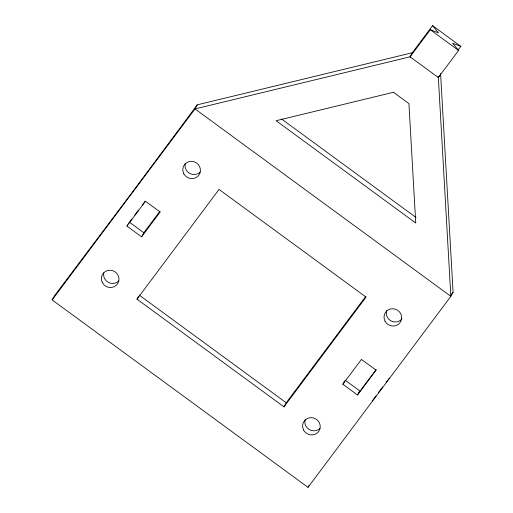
<?xml version="1.0" encoding="UTF-8"?>
<svg xmlns="http://www.w3.org/2000/svg" width="513" height="513" viewBox="0 0 513 513"><rect width="100%" height="100%" fill="white"/><g stroke="black" fill="none" stroke-linecap="round" stroke-linejoin="round"><path stroke-width="0.77" d="M440.571 73.442L453.088 292.243L450.85 296.328L308.018 487.35L52.172 299.938L54.404 295.86L133.989 189.977L197.242 104.838L412.311 52.736L432.562 25.65L460.828 46.356L458.006 50.133M126.935 226.092L145.493 201.269L160.165 212.01L141.601 236.839L126.935 226.092L127.679 224.732M197.242 104.838L195.004 108.916L52.172 299.938M141.601 236.839L143.839 232.755L160.024 211.112M136.977 299.169L219.045 189.419L366.045 297.098L283.978 406.854L136.977 299.169L138.465 296.45M439.455 75.488L438.339 77.527L450.85 296.328L195.004 108.916L410.073 56.821L412.311 52.736M283.978 406.854L286.209 402.769L365.878 296.225M342.851 384.256L361.415 359.433L376.087 370.174L357.523 395.004L342.851 384.256L344.717 380.851M357.523 395.004L359.76 390.919L345.089 380.171M308.018 487.35L309.134 485.311M128.526 223.411L131.86 218.955M134.714 215.139L138.523 210.048M142.332 204.956L145.185 201.134M460.828 46.356L452.646 43.22L458.596 50.441L438.339 77.527L410.073 56.821L430.33 29.735L438.512 32.87L432.562 25.65M358.638 392.958L376.253 369.405M451.652 294.161L453.088 292.243M372.22 400.935L376.029 395.844M378.408 392.663L382.692 386.93M386.026 382.48L389.354 378.023M410.073 56.821L410.586 57.02M430.33 29.735L458.596 50.441M281.573 119.003L416.043 217.506M129.808 222.475L143.839 232.755M139.209 295.09L286.209 402.769M437.967 77.078L438.339 77.527M118.798 280.932A8.881 8.567 28.7 0 1 103.767 272.82M320.048 428.349A8.881 8.567 28.7 0 1 305.222 419.467M200.224 172.028A8.881 8.567 28.7 0 1 185.398 163.147M402.038 318.823A8.881 8.567 28.7 0 1 386.648 310.564M393.49 92.282L276.109 120.722L415.748 223.008L408.919 103.588L393.49 92.282M102.363 282.637A8.881 8.567 28.7 0 0 117.612 283.727A8.881 8.567 28.7 0 0 110.539 270.261A8.881 8.567 28.7 0 0 102.363 282.637M303.613 430.061A8.881 8.567 28.7 0 0 318.862 431.144A8.881 8.567 28.7 0 0 311.789 417.678A8.881 8.567 28.7 0 0 303.613 430.061M183.789 173.74A8.881 8.567 28.7 0 0 199.038 174.824A8.881 8.567 28.7 0 0 191.971 161.358A8.881 8.567 28.7 0 0 183.789 173.74M385.039 321.157A8.881 8.567 28.7 0 0 400.287 322.247A8.881 8.567 28.7 0 0 393.221 308.775A8.881 8.567 28.7 0 0 385.039 321.157"/></g></svg>
